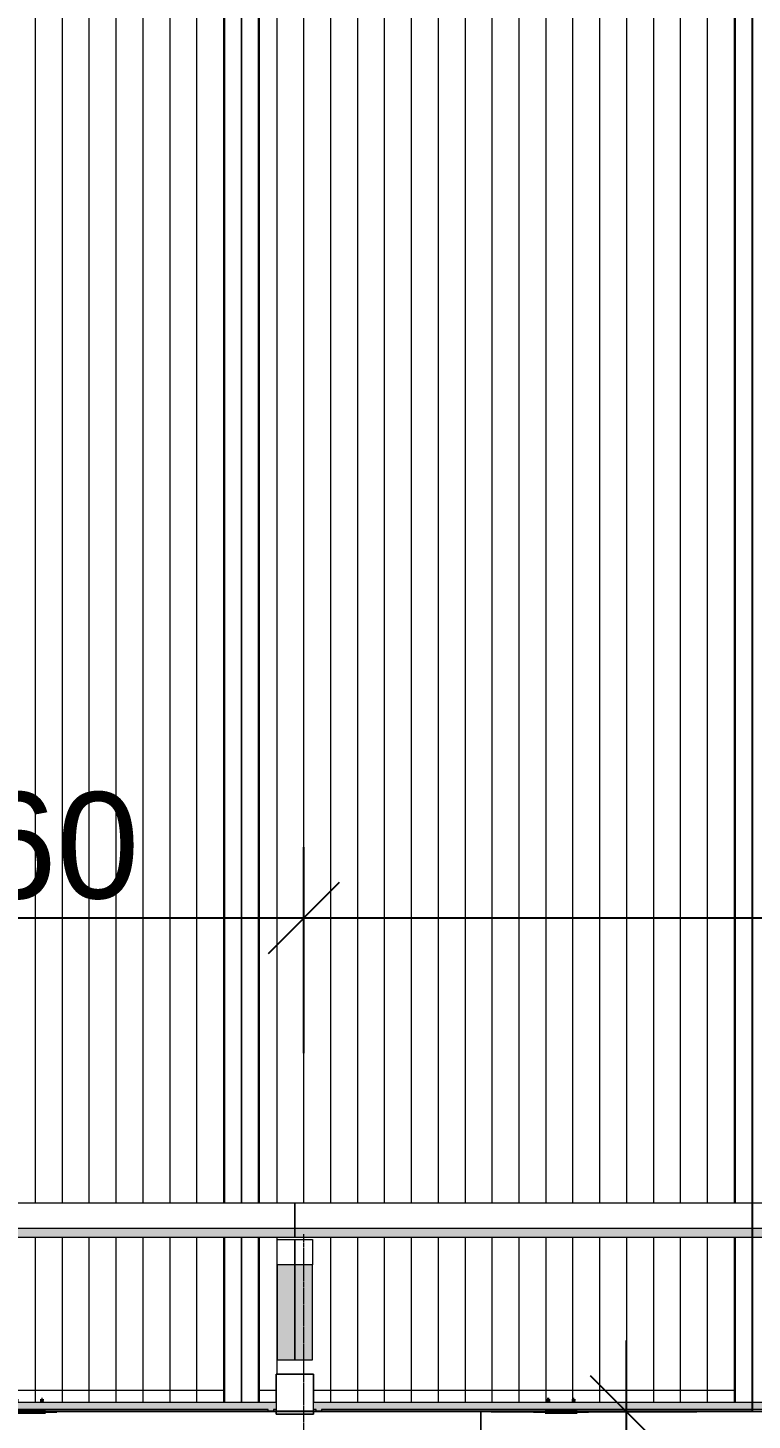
# Model space of a CAD drawing. Header units: millimetres. Extents: x -153298 to 620751, y -313239 to 250031.
# Drawn here: x 99489 to 101533, y -290922 to -286992 of the extents above; entities that cross this region are included whole.
import ezdxf

# ---------------------------------------------------------------- set-up
doc = ezdxf.new("R2010")
doc.units = ezdxf.units.MM
doc.linetypes.add('DPA_Hidden 50', pattern=[3, 2, -1])
doc.layers.get('DEFPOINTS').update_dxf_attribs({"color": 250})
for name, color, linetype, lineweight in [('A-ANNO-DIMS', 1, 'Continuous', 9), ('A-DETL', 1, 'Continuous', 70), ('A-GENM', 1, 'Continuous', 9), ('A-GLAZ-CURT', 2, 'Continuous', 9), ('E-LITE-EQPM', 2, 'Continuous', 35)]:
    doc.layers.add(name, color=color, linetype=linetype, lineweight=lineweight)
doc.styles.add('Arial_2', font='arial.ttf', dxfattribs={"height": 3})
doc.dimstyles.new('DPA-DIM-3_0_T-T', dxfattribs={"dimscale": 304.8, "dimtxt": 306.07782, "dimasz": 0.656168, "dimexe": 0.656168, "dimexo": 0.0625, "dimgap": 0.164042, "dimtad": 1, "dimdec": 0, "dimzin": 0, "dimdsep": 46, "dimtxsty": 'Arial_2', "dimblk1": 'OBLIQUE', "dimblk2": 'OBLIQUE', "dimsah": 1, "dimcen": 0.09, "dimdle": 0.656168, "dimadec": 8, "dimazin": 0, "dimtfac": 1, "dimtdec": 4, "dimtix": 1, "dimtmove": 0, "dimatfit": 3, "dimfxl": 1.312336, "dimfxlon": 1, "dimtvp": 1, "dimtolj": 1, "dimtzin": 0, "dimarcsym": 2})

# ---------------------------------------------------------------- blocks, each defined once
blk = doc.blocks.new('L1-2 RECESSED FLUORESCENT - L1-2  RECESSED FLUORESCENT-12382980-2120-01 ENTRANCE 1 SECTION A')
at = {"layer": 'E-LITE-EQPM', "color": 253, "lineweight": 20}
for p, q in [((-883059.9, 105575), (-883059.9, 105655)), ((-883059.9, 105655), (-882954.9, 105655)), ((-882954.9, 105655), (-883059.9, 105655)), ((-883059.9, 105655), (-883059.9, 105542.3)), ((-882954.9, 105655), (-882954.9, 105575)), ((-882954.9, 105542.3), (-882954.9, 105655)), ((-883059.9, 105542.3), (-883059.9, 105550)), ((-882954.9, 105542.3), (-883059.9, 105542.3)), ((-883059.9, 105542.3), (-882954.9, 105542.3)), ((-883049.9, 105542.3), (-882964.9, 105542.3)), ((-882964.9, 105542.3), (-883049.9, 105542.3)), ((-882954.9, 105550), (-882954.9, 105542.3))]:
    blk.add_line(p, q, dxfattribs=at)
blk = doc.blocks.new('D2 - D2-V260-2120-01 ENTRANCE 1 SECTION A')
at = {"layer": 'E-LITE-EQPM', "color": 253, "lineweight": 20}
for p, q in [((-882294.4, 105577.7), (-882294.4, 105575)), ((-882292.2, 105584), (-882293.6, 105584)), ((-882293.6, 105584), (-882292.2, 105584)), ((-882292.2, 105584), (-882291.7, 105584)), ((-882291.7, 105584), (-882290.1, 105584)), ((-882290.1, 105584), (-882291.7, 105584)), ((-882291.7, 105575), (-882291.7, 105584)), ((-882290.1, 105575), (-882290.1, 105584)), ((-882290.1, 105575), (-882290.1, 105584)), ((-882221, 105584), (-882222.7, 105584)), ((-882222.7, 105584), (-882221, 105584)), ((-882222.7, 105575), (-882222.7, 105584)), ((-882222.7, 105575), (-882222.7, 105584)), ((-882219.1, 105584), (-882221, 105584)), ((-882221, 105584), (-882219.1, 105584)), ((-882221, 105584), (-882221, 105581.1)), ((-882221, 105575), (-882221, 105584)), ((-882220.7, 105584), (-882219.1, 105584)), ((-882219.1, 105584), (-882220.7, 105584)), ((-882220.7, 105584), (-882220.7, 105582.6)), ((-882220.7, 105582.6), (-882220.7, 105584)), ((-882219.1, 105581.1), (-882220.2, 105581.1)), ((-882220.2, 105581.1), (-882220.2, 105577.7)), ((-882220.2, 105577.7), (-882220.2, 105581.1)), ((-882220.2, 105581.1), (-882219.1, 105581.1)), ((-882220.2, 105577.7), (-882220.2, 105577.7)), ((-882219.1, 105584), (-882219.1, 105581.1)), ((-882219.1, 105581.1), (-882219.1, 105584)), ((-882218.4, 105575), (-882218.4, 105577.7)), ((-882301.4, 105550), (-882301.4, 105547)), ((-882301.4, 105550), (-882283.1, 105550)), ((-882233.9, 105550), (-882301.4, 105550)), ((-882301.4, 105547), (-882233.9, 105547)), ((-882211.4, 105547), (-882301.4, 105547)), ((-882294.4, 105550), (-882283.3, 105550)), ((-882218.4, 105550), (-882294.4, 105550)), ((-882292.4, 105550), (-882294.1, 105550)), ((-882294.1, 105550), (-882292.4, 105550)), ((-882293.4, 105550), (-882283.3, 105550)), ((-882219.4, 105550), (-882293.4, 105550)), ((-882290.1, 105550), (-882292.2, 105550)), ((-882292.2, 105550), (-882290.1, 105550)), ((-882291.7, 105550), (-882290.1, 105550)), ((-882290.1, 105550), (-882291.7, 105550)), ((-882291.4, 105547), (-882221.4, 105547)), ((-882221.4, 105547), (-882291.4, 105547)), ((-882290.6, 105549), (-882290.6, 105547)), ((-882290.6, 105547), (-882222.2, 105547)), ((-882222.2, 105547), (-882290.6, 105547)), ((-882286.4, 105550), (-882283.5, 105550)), ((-882226.4, 105550), (-882286.4, 105550)), ((-882285.4, 105550), (-882283.7, 105550)), ((-882233.4, 105550), (-882285.4, 105550)), ((-882283.4, 105550), (-882278.2, 105550)), ((-882283.4, 105547), (-882278.2, 105547)), ((-882278.2, 105547), (-882283.4, 105547)), ((-882282.4, 105547), (-882277.7, 105547)), ((-882277.7, 105547), (-882282.4, 105547)), ((-882280.4, 105547), (-882263.8, 105547)), ((-882263.8, 105547), (-882280.4, 105547)), ((-882280.3, 105547), (-882263.8, 105547)), ((-882263.8, 105547), (-882280.3, 105547)), ((-882278.2, 105547), (-882263.1, 105547)), ((-882263.1, 105547), (-882278.2, 105547)), ((-882277.7, 105550), (-882234.5, 105550)), ((-882277.7, 105547), (-882234.5, 105547)), ((-882234.5, 105547), (-882277.7, 105547)), ((-882277.4, 105547), (-882230.4, 105547)), ((-882230.4, 105547), (-882277.4, 105547)), ((-882262.9, 105547), (-882232.4, 105547)), ((-882232.4, 105547), (-882262.9, 105547)), ((-882262.9, 105547), (-882234.4, 105547)), ((-882234.4, 105547), (-882262.9, 105547)), ((-882262.9, 105547), (-882232.7, 105547)), ((-882232.7, 105547), (-882262.9, 105547)), ((-882211.4, 105550), (-882233.5, 105550)), ((-882233.5, 105547), (-882211.4, 105547)), ((-882232.9, 105550), (-882229.4, 105550)), ((-882227.4, 105550), (-882232.9, 105550)), ((-882232.9, 105547), (-882229.4, 105547)), ((-882229.4, 105547), (-882232.9, 105547)), ((-882229.4, 105550), (-882229.7, 105550)), ((-882229.7, 105550), (-882211.4, 105550)), ((-882229.5, 105550), (-882219.4, 105550)), ((-882229.5, 105550), (-882218.4, 105550)), ((-882229.2, 105550), (-882226.4, 105550)), ((-882229, 105550), (-882227.4, 105550)), ((-882221, 105550), (-882222.7, 105550)), ((-882222.7, 105550), (-882220.6, 105550)), ((-882220.6, 105550), (-882222.7, 105550)), ((-882222.7, 105550), (-882221, 105550)), ((-882222.2, 105547), (-882222.2, 105549)), ((-882221, 105550), (-882218.7, 105550)), ((-882218.7, 105550), (-882221, 105550)), ((-882211.4, 105547), (-882211.4, 105550))]:
    blk.add_line(p, q, dxfattribs=at)
blk = doc.blocks.new('PPL-C-AECM-1-PP19-EE-M3-0001_rvt-1-2120-01 ENTRANCE 1 SECTION A')
at = {"layer": 'E-LITE-EQPM', "color": 253, "lineweight": 20}
for name in ['L1-2 RECESSED FLUORESCENT - L1-2  RECESSED FLUORESCENT-12382980-2120-01 ENTRANCE 1 SECTION A', 'D2 - D2-V260-2120-01 ENTRANCE 1 SECTION A']:
    blk.add_blockref(name, (0, 0), dxfattribs=at)
blk = doc.blocks.new('DPA_CP_Entrance Canopy Lower - Depth 4200-V1-2120-01 ENTRANCE 1 SECTION A')
at = {"layer": 'A-GLAZ-CURT'}
for points in [[(-884507.4, 106041.4), (-883007.4, 106041.4), (-883007.4, 106066.4), (-884507.4, 106066.4)], [(-884457.4, 105695), (-884457.4, 105963.7), (-884507.4, 105963.7), (-884507.4, 105695)], [(-883007.4, 105695), (-883007.4, 105963.8), (-883057.4, 105963.8), (-883057.4, 105695)], [(-883757.2, 105550), (-883059.9, 105550), (-883059.9, 105575), (-884507.4, 105575), (-884507.4, 105550), (-883815.8, 105550)]]:
    blk.add_hatch(color=8, dxfattribs=at).paths.add_polyline_path(points)
at = {"layer": 'A-GLAZ-CURT', "color": 135}
for p, q in [((-883007.4, 106137.3), (-884507.4, 106137.3)), ((-884507.4, 106066.4), (-884507.4, 106137.3)), ((-883007.4, 106137.3), (-883007.4, 106066.4)), ((-884507.4, 105963.7), (-884507.4, 106034.7)), ((-884507.4, 106034.7), (-884457.4, 106034.7)), ((-884457.4, 106034.7), (-884457.4, 105963.7)), ((-883057.4, 105963.8), (-883057.4, 106034.8)), ((-883057.4, 106034.8), (-883007.4, 106034.8)), ((-883007.4, 106034.8), (-883007.4, 105963.8))]:
    blk.add_line(p, q, dxfattribs=at)
at = {"layer": 'A-GLAZ-CURT'}
for p, q in [((-883007.4, 106066.4), (-884507.4, 106066.4)), ((-884507.4, 106066.4), (-884507.4, 106041.4)), ((-883007.4, 106041.4), (-883007.4, 106066.4)), ((-884507.4, 106041.4), (-883007.4, 106041.4)), ((-884507.4, 105963.7), (-884507.4, 105695)), ((-884457.4, 105963.7), (-884507.4, 105963.7)), ((-884457.4, 105695), (-884457.4, 105963.7)), ((-883057.4, 105963.8), (-883057.4, 105695)), ((-883007.4, 105963.8), (-883057.4, 105963.8)), ((-883007.4, 105695), (-883007.4, 105963.8)), ((-884507.4, 105695), (-884457.4, 105695)), ((-883057.4, 105695), (-883007.4, 105695)), ((-883059.9, 105575), (-884507.4, 105575)), ((-884507.4, 105575), (-884507.4, 105550)), ((-884507.4, 105550), (-883059.9, 105550))]:
    blk.add_line(p, q, dxfattribs=at)
blk = doc.blocks.new('DPA_CP_Entrance Canopy Lower - Depth 4200-V2-2120-01 ENTRANCE 1 SECTION A')
at = {"layer": 'A-GLAZ-CURT'}
for points in [[(-883007.4, 106041.4), (-881507.4, 106041.4), (-881507.4, 106066.4), (-883007.4, 106066.4)], [(-882957.4, 105695), (-882957.4, 105963.7), (-883007.4, 105963.7), (-883007.4, 105695)], [(-881507.4, 105695), (-881507.4, 105963.8), (-881557.4, 105963.8), (-881557.4, 105695)], [(-882954.9, 105550), (-881559.9, 105550), (-881559.9, 105575), (-882954.9, 105575)]]:
    blk.add_hatch(color=8, dxfattribs=at).paths.add_polyline_path(points)
at = {"layer": 'A-GLAZ-CURT', "color": 135}
for p, q in [((-881507.4, 106137.3), (-883007.4, 106137.3)), ((-883007.4, 106066.4), (-883007.4, 106137.3)), ((-881507.4, 106137.3), (-881507.4, 106066.4)), ((-883007.4, 105963.7), (-883007.4, 106034.7)), ((-883007.4, 106034.7), (-882957.4, 106034.7)), ((-882957.4, 106034.7), (-882957.4, 105963.7)), ((-881557.4, 105963.8), (-881557.4, 106034.8)), ((-881557.4, 106034.8), (-881507.4, 106034.8)), ((-881507.4, 106034.8), (-881507.4, 105963.8))]:
    blk.add_line(p, q, dxfattribs=at)
at = {"layer": 'A-GLAZ-CURT'}
for p, q in [((-881507.4, 106066.4), (-883007.4, 106066.4)), ((-883007.4, 106066.4), (-883007.4, 106041.4)), ((-881507.4, 106041.4), (-881507.4, 106066.4)), ((-883007.4, 106041.4), (-881507.4, 106041.4)), ((-883007.4, 105963.7), (-883007.4, 105695)), ((-882957.4, 105963.7), (-883007.4, 105963.7)), ((-882957.4, 105695), (-882957.4, 105963.7)), ((-881557.4, 105963.8), (-881557.4, 105695)), ((-881507.4, 105963.8), (-881557.4, 105963.8)), ((-881507.4, 105695), (-881507.4, 105963.8)), ((-883007.4, 105695), (-882957.4, 105695)), ((-881557.4, 105695), (-881507.4, 105695)), ((-881559.9, 105575), (-882954.9, 105575)), ((-882954.9, 105550), (-881559.9, 105550))]:
    blk.add_line(p, q, dxfattribs=at)
blk = doc.blocks.new('DPA_CP_Entrance Louver Grill Vertical Z - Louver Grill Vertical Z-18397728-2120-01 ENTRANCE 1 SECTION A')
at = {"layer": 'A-GLAZ-CURT', "color": 135}
for p, q in [((-883157.9, 113945.1), (-883157.9, 106137.3)), ((-883157.9, 113945.1), (-883157.9, 106137.3)), ((-883157.9, 106137.3), (-883157.9, 113945.1)), ((-883157.9, 106137.3), (-883157.9, 113945.1)), ((-883109.9, 106137.3), (-883109.9, 113945.1)), ((-883109.9, 106137.3), (-883109.9, 113945.1)), ((-883107.9, 106137.3), (-883107.9, 113945.1)), ((-883107.9, 113945.1), (-883107.9, 106137.3)), ((-881767.4, 106137.3), (-881767.4, 113945.1)), ((-881767.4, 113945.1), (-881767.4, 106137.3)), ((-881765.4, 113945.1), (-881765.4, 106137.3)), ((-881765.4, 113945.1), (-881765.4, 106137.3)), ((-881717.4, 106137.3), (-881717.4, 113945.1)), ((-881717.4, 113945.1), (-881717.4, 106137.3)), ((-881717.4, 113945.1), (-881717.4, 106137.3)), ((-881717.4, 113945.1), (-881717.4, 106137.3)), ((-883107.9, 106137.3), (-883107.9, 113895.1)), ((-883107.9, 113895.1), (-883107.9, 106137.3)), ((-881767.4, 113895.1), (-881767.4, 106137.3)), ((-881767.4, 113895.1), (-881767.4, 106137.3)), ((-883157.9, 106041.4), (-883157.9, 105575)), ((-883157.9, 106041.4), (-883157.9, 105575)), ((-883157.9, 105575), (-883157.9, 106041.4)), ((-883157.9, 105575), (-883157.9, 106041.4)), ((-883109.9, 105575), (-883109.9, 106041.4)), ((-883109.9, 105575), (-883109.9, 106041.4)), ((-883107.9, 105610), (-883107.9, 106041.4)), ((-883107.9, 106041.4), (-883107.9, 105610)), ((-883107.9, 105575), (-883107.9, 106041.4)), ((-883107.9, 106041.4), (-883107.9, 105575)), ((-881767.4, 106041.4), (-881767.4, 105610)), ((-881767.4, 106041.4), (-881767.4, 105610)), ((-881767.4, 105575), (-881767.4, 106041.4)), ((-881767.4, 106041.4), (-881767.4, 105575)), ((-881765.4, 106041.4), (-881765.4, 105575)), ((-881765.4, 106041.4), (-881765.4, 105575)), ((-881717.4, 105575), (-881717.4, 106041.4)), ((-881717.4, 106041.4), (-881717.4, 105575)), ((-881717.4, 106041.4), (-881717.4, 105575)), ((-881717.4, 106041.4), (-881717.4, 105575)), ((-883157.9, 105575), (-883157.9, 105610)), ((-883157.9, 105610), (-883157.9, 105575)), ((-883107.9, 105610), (-883059.9, 105610)), ((-883107.9, 105610), (-883059.9, 105610)), ((-882954.9, 105610), (-881767.4, 105610)), ((-882954.9, 105610), (-881767.4, 105610)), ((-881717.4, 105575), (-881717.4, 105610)), ((-881717.4, 105610), (-881717.4, 105575)), ((-883107.9, 105550), (-883157.9, 105550)), ((-883157.9, 105550), (-883107.9, 105550)), ((-883109.9, 105550), (-883157.9, 105550)), ((-883157.9, 105550), (-883107.9, 105550)), ((-883059.9, 105550), (-883157.9, 105550)), ((-883157.9, 105550), (-883059.9, 105550)), ((-883107.9, 105550), (-883109.9, 105550)), ((-882282.4, 105550), (-882954.9, 105550)), ((-882954.9, 105550), (-882282.4, 105550)), ((-881717.4, 105550), (-882230.4, 105550)), ((-882230.4, 105550), (-881717.4, 105550)), ((-881717.4, 105550), (-881767.4, 105550)), ((-881767.4, 105550), (-881717.4, 105550)), ((-881767.4, 105550), (-881717.4, 105550)), ((-881765.4, 105550), (-881767.4, 105550)), ((-881717.4, 105550), (-881765.4, 105550))]:
    blk.add_line(p, q, dxfattribs=at)
blk = doc.blocks.new('DPA_CP_Entrance Louver Grill Vertical Z - Louver Grill Vertical Z-V10-2120-01 ENTRANCE 1 SECTION A')
at = {"layer": 'A-GLAZ-CURT', "color": 135}
for p, q in [((-883207.9, 106137.3), (-883207.9, 113945.1)), ((-883207.9, 113945.1), (-883207.9, 106137.3)), ((-883205.9, 113945.1), (-883205.9, 106137.3)), ((-883205.9, 113945.1), (-883205.9, 106137.3)), ((-883157.9, 106137.3), (-883157.9, 113945.1)), ((-883157.9, 113945.1), (-883157.9, 106137.3)), ((-883157.9, 113945.1), (-883157.9, 106137.3)), ((-883157.9, 113945.1), (-883157.9, 106137.3)), ((-883207.9, 113895.1), (-883207.9, 106137.3)), ((-883207.9, 113895.1), (-883207.9, 106137.3)), ((-883207.9, 106041.4), (-883207.9, 105610)), ((-883207.9, 106041.4), (-883207.9, 105610)), ((-883207.9, 105575), (-883207.9, 106041.4)), ((-883207.9, 106041.4), (-883207.9, 105575)), ((-883205.9, 106041.4), (-883205.9, 105575)), ((-883205.9, 106041.4), (-883205.9, 105575)), ((-883157.9, 105575), (-883157.9, 106041.4)), ((-883157.9, 106041.4), (-883157.9, 105575)), ((-883157.9, 106041.4), (-883157.9, 105575)), ((-883157.9, 106041.4), (-883157.9, 105575)), ((-884548.5, 105610), (-883207.9, 105610)), ((-884548.5, 105610), (-883207.9, 105610)), ((-883157.9, 105575), (-883157.9, 105610)), ((-883157.9, 105610), (-883157.9, 105575)), ((-883157.9, 105550), (-883730.4, 105550)), ((-883730.4, 105550), (-883157.9, 105550)), ((-883157.9, 105550), (-883207.9, 105550)), ((-883207.9, 105550), (-883157.9, 105550)), ((-883207.9, 105550), (-883157.9, 105550)), ((-883205.9, 105550), (-883207.9, 105550)), ((-883157.9, 105550), (-883205.9, 105550))]:
    blk.add_line(p, q, dxfattribs=at)
blk = doc.blocks.new('GM_Louver Grill Vertical Z - Z Profile-18364008-2120-01 ENTRANCE 1 SECTION A')
at = {"layer": 'A-GENM'}
for p, q in [((-882982, 106137.3), (-882982, 113945.1)), ((-882982, 106034.7), (-882982, 106041.4)), ((-882982, 105655), (-882982, 105695))]:
    blk.add_line(p, q, dxfattribs=at)
blk = doc.blocks.new('GM_Louver Grill Vertical Z - Z Profile-V55-2120-01 ENTRANCE 1 SECTION A')
at = {"layer": 'A-GENM'}
for p, q in [((-882906.1, 106137.3), (-882906.1, 113945.1)), ((-882906.1, 105575), (-882906.1, 106041.4))]:
    blk.add_line(p, q, dxfattribs=at)
blk = doc.blocks.new('GM_Louver Grill Vertical Z - Z Profile-V56-2120-01 ENTRANCE 1 SECTION A')
at = {"layer": 'A-GENM'}
for p, q in [((-883057.9, 106137.3), (-883057.9, 113945.1)), ((-883057.9, 105655), (-883057.9, 106041.4))]:
    blk.add_line(p, q, dxfattribs=at)
blk = doc.blocks.new('DPA_CP_Metal Ceiling Luminaire - Linear Luminaire Entrance-12679429-2120-01 ENTRANCE 1 SECTION A')
at = {"layer": 'A-GLAZ-CURT'}
h = blk.add_hatch(color=8, dxfattribs=at)
h.paths.add_polyline_path([(-869559.9, 105550), (-869559.9, 105555), (-869567.4, 105555), (-869567.4, 105550)])
h.paths.add_polyline_path([(-869447.4, 105550), (-869447.4, 105555), (-869454.9, 105555), (-869454.9, 105550)])
for p, q in [((-869559.9, 105555), (-869567.4, 105555)), ((-869567.4, 105555), (-869567.4, 105550)), ((-869567.4, 105550), (-869559.9, 105550)), ((-869447.4, 105555), (-869454.9, 105555)), ((-869454.9, 105550), (-869447.4, 105550)), ((-869447.4, 105550), (-869447.4, 105555))]:
    blk.add_line(p, q, dxfattribs=at)
blk = doc.blocks.new('DPA_CP_Metal Ceiling Panel - Vertical Panel Entrance-12692899-2120-01 ENTRANCE 1 SECTION A')
at = {"layer": 'A-GLAZ-CURT'}
for p, q in [((-869567.4, 105550), (-869559.9, 105550)), ((-869559.9, 105550), (-869567.4, 105550)), ((-869454.9, 105550), (-869447.4, 105550)), ((-869447.4, 105550), (-869454.9, 105550))]:
    blk.add_line(p, q, dxfattribs=at)
blk = doc.blocks.new('System Panel - DPA-AR_Metal Ceiling Rectangular Panel-16091489-2120-01 ENTRANCE 1 SECTION A')
at = {"layer": 'A-GLAZ-CURT'}
blk.add_hatch(color=8, dxfattribs=at).paths.add_polyline_path([(-881823.4, 105550), (-881582.4, 105550), (-881582.4, 105555), (-882932.4, 105555), (-882932.4, 105550), (-882057.8, 105550)])
for p, q in [((-881582.4, 105555), (-882932.4, 105555)), ((-882932.4, 105555), (-882932.4, 105550)), ((-882932.4, 105550), (-881582.4, 105550)), ((-881582.4, 105550), (-881582.4, 105555))]:
    blk.add_line(p, q, dxfattribs=at)
blk = doc.blocks.new('D1 - D1-V197-2120-01 ENTRANCE 1 SECTION A')
at = {"layer": 'E-LITE-EQPM', "color": 215}
for p, q in [((-883796.7, 105577.7), (-883796.7, 105575)), ((-883796, 105584), (-883792.1, 105584)), ((-883796, 105581.1), (-883796, 105584)), ((-883794.7, 105581.1), (-883796, 105581.1)), ((-883792.1, 105584), (-883795.9, 105584)), ((-883795.9, 105584), (-883793.9, 105584)), ((-883795.9, 105584), (-883795.9, 105581.1)), ((-883795.9, 105581.1), (-883794.7, 105581.1)), ((-883794.9, 105577.7), (-883794.9, 105581.1)), ((-883794.7, 105577.7), (-883794.9, 105577.7)), ((-883794.7, 105581.1), (-883794.7, 105577.7)), ((-883790.1, 105584), (-883794.2, 105584)), ((-883794.2, 105577.4), (-883794.2, 105576.2)), ((-883793.9, 105584), (-883790.1, 105584)), ((-883793.9, 105575), (-883793.9, 105584)), ((-883790.1, 105575), (-883790.1, 105584)), ((-883790.1, 105575), (-883790.1, 105584)), ((-883721, 105584), (-883722.7, 105584)), ((-883722.7, 105584), (-883721, 105584)), ((-883722.7, 105575), (-883722.7, 105584)), ((-883722.7, 105575), (-883722.7, 105584)), ((-883719.1, 105584), (-883721, 105584)), ((-883721, 105584), (-883719.1, 105584)), ((-883721, 105584), (-883721, 105581.1)), ((-883721, 105575), (-883721, 105584)), ((-883720.7, 105584), (-883719.1, 105584)), ((-883719.1, 105584), (-883720.7, 105584)), ((-883720.7, 105584), (-883720.7, 105582.6)), ((-883720.7, 105582.6), (-883720.7, 105584)), ((-883719.1, 105581.1), (-883720.2, 105581.1)), ((-883720.2, 105581.1), (-883720.2, 105577.7)), ((-883720.2, 105577.7), (-883720.2, 105581.1)), ((-883720.2, 105581.1), (-883719.1, 105581.1)), ((-883720.2, 105577.7), (-883720.2, 105577.7)), ((-883719.1, 105584), (-883719.1, 105581.1)), ((-883719.1, 105581.1), (-883719.1, 105584)), ((-883718.4, 105575), (-883718.4, 105577.7)), ((-883833.9, 105550), (-883782.4, 105550)), ((-883801.4, 105550), (-883801.4, 105547)), ((-883801.4, 105550), (-883783.1, 105550)), ((-883757.2, 105550), (-883801.4, 105550)), ((-883801.4, 105547), (-883757.2, 105547)), ((-883711.4, 105547), (-883801.4, 105547)), ((-883796.4, 105550), (-883794.2, 105550)), ((-883793.9, 105550), (-883796.3, 105550)), ((-883794.4, 105550), (-883783.3, 105550)), ((-883757.2, 105550), (-883794.4, 105550)), ((-883794.2, 105550), (-883790.1, 105550)), ((-883790.1, 105550), (-883793.9, 105550)), ((-883793.4, 105550), (-883783.3, 105550)), ((-883757.2, 105550), (-883793.4, 105550)), ((-883790.1, 105550), (-883792.2, 105550)), ((-883792.2, 105550), (-883790.1, 105550)), ((-883784.2, 105550), (-883792.1, 105550)), ((-883792.1, 105550), (-883718.4, 105550)), ((-883791.4, 105547), (-883757.2, 105547)), ((-883757.2, 105547), (-883791.4, 105547)), ((-883790.6, 105549), (-883790.6, 105547)), ((-883790.6, 105547), (-883757.2, 105547)), ((-883757.2, 105547), (-883790.6, 105547)), ((-883786.4, 105550), (-883783.5, 105550)), ((-883726.4, 105550), (-883786.4, 105550)), ((-883785.4, 105550), (-883783.7, 105550)), ((-883727.4, 105550), (-883785.4, 105550)), ((-883783.4, 105550), (-883729.4, 105550)), ((-883783.4, 105547), (-883729.4, 105547)), ((-883729.4, 105547), (-883783.4, 105547)), ((-883782.4, 105547), (-883730.4, 105547)), ((-883730.4, 105547), (-883782.4, 105547)), ((-883780.4, 105547), (-883732.4, 105547)), ((-883732.4, 105547), (-883780.4, 105547)), ((-883780.3, 105547), (-883732.4, 105547)), ((-883732.4, 105547), (-883780.3, 105547)), ((-883778.3, 105547), (-883734.4, 105547)), ((-883734.4, 105547), (-883778.3, 105547)), ((-883719.4, 105550), (-883756.4, 105550)), ((-883718.4, 105550), (-883756.4, 105550)), ((-883711.4, 105550), (-883756.4, 105550)), ((-883756.4, 105547), (-883722.2, 105547)), ((-883722.2, 105547), (-883756.4, 105547)), ((-883756.4, 105547), (-883721.4, 105547)), ((-883721.4, 105547), (-883756.4, 105547)), ((-883756.4, 105547), (-883711.4, 105547)), ((-883730.4, 105550), (-883678.9, 105550)), ((-883718.4, 105550), (-883729.8, 105550)), ((-883729.4, 105550), (-883729.7, 105550)), ((-883729.7, 105550), (-883711.4, 105550)), ((-883729.5, 105550), (-883719.4, 105550)), ((-883729.5, 105550), (-883718.4, 105550)), ((-883729.2, 105550), (-883726.4, 105550)), ((-883729, 105550), (-883727.4, 105550)), ((-883721, 105550), (-883722.7, 105550)), ((-883722.7, 105550), (-883720.6, 105550)), ((-883720.6, 105550), (-883722.7, 105550)), ((-883722.7, 105550), (-883721, 105550)), ((-883722.2, 105547), (-883722.2, 105549)), ((-883721, 105550), (-883718.7, 105550)), ((-883718.7, 105550), (-883721, 105550)), ((-883711.4, 105547), (-883711.4, 105550))]:
    blk.add_line(p, q, dxfattribs=at)
blk = doc.blocks.new('D1 - D1-V198-2120-01 ENTRANCE 1 SECTION A')
at = {"layer": 'E-LITE-EQPM', "color": 215}
for p, q in [((-882296.7, 105577.7), (-882296.7, 105575)), ((-882296, 105584), (-882292.2, 105584)), ((-882296, 105581.1), (-882296, 105584)), ((-882294.7, 105581.1), (-882296, 105581.1)), ((-882292.2, 105584), (-882295.9, 105584)), ((-882295.9, 105584), (-882293.9, 105584)), ((-882295.9, 105584), (-882295.9, 105581.1)), ((-882295.9, 105581.1), (-882294.7, 105581.1)), ((-882294.9, 105577.7), (-882294.9, 105581.1)), ((-882294.7, 105577.7), (-882294.9, 105577.7)), ((-882294.7, 105581.1), (-882294.7, 105577.7)), ((-882290.1, 105584), (-882294.2, 105584)), ((-882294.2, 105577.4), (-882294.2, 105576.2)), ((-882293.9, 105584), (-882290.1, 105584)), ((-882293.9, 105575), (-882293.9, 105584)), ((-882290.1, 105575), (-882290.1, 105584)), ((-882290.1, 105575), (-882290.1, 105584)), ((-882221, 105584), (-882222.7, 105584)), ((-882222.7, 105584), (-882221, 105584)), ((-882222.7, 105575), (-882222.7, 105584)), ((-882222.7, 105575), (-882222.7, 105584)), ((-882219.1, 105584), (-882221, 105584)), ((-882221, 105584), (-882219.1, 105584)), ((-882221, 105584), (-882221, 105581.1)), ((-882221, 105575), (-882221, 105584)), ((-882220.7, 105584), (-882219.1, 105584)), ((-882219.1, 105584), (-882220.7, 105584)), ((-882220.7, 105584), (-882220.7, 105582.6)), ((-882220.7, 105582.6), (-882220.7, 105584)), ((-882219.1, 105581.1), (-882220.2, 105581.1)), ((-882220.2, 105581.1), (-882220.2, 105577.7)), ((-882220.2, 105577.7), (-882220.2, 105581.1)), ((-882220.2, 105581.1), (-882219.1, 105581.1)), ((-882220.2, 105577.7), (-882220.2, 105577.7)), ((-882219.1, 105584), (-882219.1, 105581.1)), ((-882219.1, 105581.1), (-882219.1, 105584)), ((-882218.4, 105575), (-882218.4, 105577.7)), ((-882333.9, 105550), (-882282.4, 105550)), ((-882301.4, 105550), (-882301.4, 105547)), ((-882301.4, 105550), (-882283.1, 105550)), ((-882233.9, 105550), (-882301.4, 105550)), ((-882301.4, 105547), (-882233.9, 105547)), ((-882233.9, 105547), (-882301.4, 105547)), ((-882296.4, 105550), (-882294.2, 105550)), ((-882293.9, 105550), (-882296.3, 105550)), ((-882294.4, 105550), (-882283.3, 105550)), ((-882218.4, 105550), (-882294.4, 105550)), ((-882294.2, 105550), (-882290.1, 105550)), ((-882290.1, 105550), (-882293.9, 105550)), ((-882293.4, 105550), (-882283.3, 105550)), ((-882219.4, 105550), (-882293.4, 105550)), ((-882290.1, 105550), (-882292.2, 105550)), ((-882292.2, 105550), (-882290.1, 105550)), ((-882284.2, 105550), (-882292.1, 105550)), ((-882292.1, 105550), (-882218.4, 105550)), ((-882291.4, 105547), (-882221.4, 105547)), ((-882221.4, 105547), (-882291.4, 105547)), ((-882290.6, 105549), (-882290.6, 105547)), ((-882290.6, 105547), (-882222.2, 105547)), ((-882222.2, 105547), (-882290.6, 105547)), ((-882286.4, 105550), (-882283.5, 105550)), ((-882226.4, 105550), (-882286.4, 105550)), ((-882285.4, 105550), (-882283.7, 105550)), ((-882233.4, 105550), (-882285.4, 105550)), ((-882283.4, 105550), (-882278.2, 105550)), ((-882283.4, 105547), (-882278.2, 105547)), ((-882278.2, 105547), (-882283.4, 105547)), ((-882282.4, 105547), (-882277.7, 105547)), ((-882277.7, 105547), (-882282.4, 105547)), ((-882280.4, 105547), (-882263.8, 105547)), ((-882263.8, 105547), (-882280.4, 105547)), ((-882280.3, 105547), (-882263.8, 105547)), ((-882263.8, 105547), (-882280.3, 105547)), ((-882278.2, 105547), (-882263.1, 105547)), ((-882263.1, 105547), (-882278.2, 105547)), ((-882277.7, 105550), (-882264.7, 105550)), ((-882277.7, 105547), (-882234.5, 105547)), ((-882234.5, 105547), (-882277.7, 105547)), ((-882277.4, 105547), (-882230.4, 105547)), ((-882230.4, 105547), (-882277.4, 105547)), ((-882262.9, 105547), (-882234.4, 105547)), ((-882234.4, 105547), (-882262.9, 105547)), ((-882262.9, 105547), (-882232.7, 105547)), ((-882232.7, 105547), (-882262.9, 105547)), ((-882262.9, 105547), (-882232.4, 105547)), ((-882232.4, 105547), (-882262.9, 105547)), ((-882248, 105550), (-882235.1, 105550)), ((-882211.4, 105550), (-882233.5, 105550)), ((-882233.5, 105547), (-882211.4, 105547)), ((-882211.4, 105547), (-882233.5, 105547)), ((-882227.4, 105550), (-882232.9, 105550)), ((-882232.9, 105550), (-882229.4, 105550)), ((-882232.9, 105547), (-882229.4, 105547)), ((-882229.4, 105547), (-882232.9, 105547)), ((-882230.4, 105550), (-882178.9, 105550)), ((-882218.4, 105550), (-882229.8, 105550)), ((-882229.7, 105550), (-882211.4, 105550)), ((-882229.5, 105550), (-882219.4, 105550)), ((-882229.5, 105550), (-882218.4, 105550)), ((-882229.2, 105550), (-882226.4, 105550)), ((-882229, 105550), (-882227.4, 105550)), ((-882221, 105550), (-882222.7, 105550)), ((-882222.7, 105550), (-882220.6, 105550)), ((-882220.6, 105550), (-882222.7, 105550)), ((-882222.7, 105550), (-882221, 105550)), ((-882222.2, 105547), (-882222.2, 105549)), ((-882221, 105550), (-882218.7, 105550)), ((-882218.7, 105550), (-882221, 105550)), ((-882211.4, 105547), (-882211.4, 105550))]:
    blk.add_line(p, q, dxfattribs=at)
blk = doc.blocks.new('System Panel - Facade_Solid Panel 100mm-18344665-2120-01 ENTRANCE 1 SECTION A')
at = {"layer": 'A-GLAZ-CURT', "color": 135}
for p, q in [((-883782.4, 105550), (-883982.4, 105550)), ((-883982.4, 105550), (-883982.4, 102943.1)), ((-883982.4, 102943.1), (-883982.4, 105550)), ((-883982.4, 105550), (-883782.4, 105550)), ((-883059.9, 105550), (-883730.4, 105550)), ((-883730.4, 105550), (-883059.9, 105550)), ((-882482.4, 105550), (-882954.9, 105550)), ((-882954.9, 105550), (-882482.4, 105550)), ((-882482.4, 103450), (-882482.4, 105550)), ((-882482.4, 105550), (-882482.4, 103450)), ((-882482.4, 103257.4), (-882482.4, 103412)), ((-882482.4, 103412), (-882482.4, 103257.4)), ((-882482.4, 102850), (-882482.4, 103177.4)), ((-882482.4, 103177.4), (-882482.4, 102850)), ((-883982.4, 102900.5), (-883982.4, 102693.1)), ((-883982.4, 102693.1), (-883982.4, 102900.5)), ((-883425.5, 102550), (-882833.7, 102850)), ((-882833.7, 102850), (-883425.5, 102550)), ((-882833.7, 102850), (-882772.4, 102850)), ((-882772.4, 102850), (-882833.7, 102850)), ((-882722.4, 102850), (-882482.4, 102850)), ((-882482.4, 102850), (-882722.4, 102850)), ((-883982.4, 102650.5), (-883982.4, 102550)), ((-883982.4, 102550), (-883982.4, 102650.5)), ((-883982.4, 102550), (-883477.4, 102550)), ((-883477.4, 102550), (-883982.4, 102550)), ((-883427.4, 102550), (-883425.5, 102550)), ((-883425.5, 102550), (-883427.4, 102550))]:
    blk.add_line(p, q, dxfattribs=at)
blk = doc.blocks.new('System Panel - Facade_Solid Panel 100mm-18344666-2120-01 ENTRANCE 1 SECTION A')
at = {"layer": 'A-GLAZ-CURT', "color": 135}
for p, q in [((-882282.4, 105550), (-882482.4, 105550)), ((-882482.4, 105550), (-882482.4, 103450)), ((-882482.4, 103450), (-882482.4, 105550)), ((-882482.4, 105550), (-882282.4, 105550)), ((-881559.9, 105550), (-882230.4, 105550)), ((-882230.4, 105550), (-881559.9, 105550)), ((-880982.4, 105550), (-881454.9, 105550)), ((-881454.9, 105550), (-880982.4, 105550)), ((-880982.4, 102850), (-880982.4, 105550)), ((-880982.4, 105550), (-880982.4, 102850)), ((-882482.4, 103412), (-882482.4, 103257.4)), ((-882482.4, 103257.4), (-882482.4, 103412)), ((-882482.4, 103177.4), (-882482.4, 102850)), ((-882482.4, 102850), (-882482.4, 103177.4)), ((-882482.4, 102850), (-880982.4, 102850)), ((-880982.4, 102850), (-882482.4, 102850))]:
    blk.add_line(p, q, dxfattribs=at)
blk = doc.blocks.new('_Oblique')
at = {"color": 0, "linetype": 'ByBlock', "lineweight": -2}
blk.add_line((-0.5, -0.5), (0.5, 0.5), dxfattribs=at)
blk = doc.blocks.new('*D3742')
at = {"layer": 'A-ANNO-DIMS', "color": 0, "lineweight": -2, "transparency": 16777216}
for p, q in [((100267.9, -289885.6), (100267.9, -289304.6)), ((108544.2, -289885.6), (108544.2, -289304.6)), ((108744.2, -289504.6), (100067.9, -289504.6))]:
    blk.add_line(p, q, dxfattribs=at)
at = {"layer": 'DEFPOINTS', "color": 0, "transparency": 16777216}
for p in [(100267.9, -289504.6), (100267.9, -289904.6), (108544.2, -289904.6)]:
    blk.add_point(p, dxfattribs=at)
at = {"layer": 'A-ANNO-DIMS', "color": 0, "lineweight": -2, "transparency": 16777216, "xscale": 200, "yscale": 200, "zscale": 200, "rotation": 180}
blk.add_blockref('_Oblique', (100267.9, -289504.6), dxfattribs=at)
at = {"layer": 'A-ANNO-DIMS', "color": 0, "lineweight": -2, "transparency": 16777216, "xscale": 200, "yscale": 200, "zscale": 200}
blk.add_blockref('_Oblique', (108544.2, -289504.6), dxfattribs=at)
at = {"layer": 'A-ANNO-DIMS', "color": 0, "transparency": 16777216, "insert": (104406, -289301.5), "char_height": 300, "width": 1107.531, "attachment_point": 5, "style": 'Arial_2'}
blk.add_mtext('\\A1;8276', dxfattribs=at)
blk = doc.blocks.new('*D3743')
at = {"layer": 'A-ANNO-DIMS', "color": 0, "lineweight": -2, "transparency": 16777216}
for p, q in [((98407.9, -289885.6), (98407.9, -289304.6)), ((100267.9, -289885.6), (100267.9, -289304.6)), ((100467.9, -289504.6), (98207.9, -289504.6))]:
    blk.add_line(p, q, dxfattribs=at)
at = {"layer": 'DEFPOINTS', "color": 0, "transparency": 16777216}
for p in [(98407.9, -289504.6), (98407.9, -289904.6), (100267.9, -289904.6)]:
    blk.add_point(p, dxfattribs=at)
at = {"layer": 'A-ANNO-DIMS', "color": 0, "lineweight": -2, "transparency": 16777216, "xscale": 200, "yscale": 200, "zscale": 200, "rotation": 180}
blk.add_blockref('_Oblique', (98407.9, -289504.6), dxfattribs=at)
at = {"layer": 'A-ANNO-DIMS', "color": 0, "lineweight": -2, "transparency": 16777216, "xscale": 200, "yscale": 200, "zscale": 200}
blk.add_blockref('_Oblique', (100267.9, -289504.6), dxfattribs=at)
at = {"layer": 'A-ANNO-DIMS', "color": 0, "transparency": 16777216, "insert": (99337.9, -289301.5), "char_height": 300, "width": 1107.531, "attachment_point": 5, "style": 'Arial_2'}
blk.add_mtext('\\A1;1860', dxfattribs=at)
blk = doc.blocks.new('*D3680')
at = {"layer": 'A-ANNO-DIMS', "color": 0, "lineweight": -2, "transparency": 16777216}
for p, q in [((101177.1, -290696.8), (101177.1, -294096.8)), ((100796.1, -290896.8), (101377.1, -290896.8)), ((101558, -293896.8), (100977.1, -293896.8))]:
    blk.add_line(p, q, dxfattribs=at)
at = {"layer": 'DEFPOINTS', "color": 0, "transparency": 16777216}
for p in [(100777.1, -290896.8), (101177.1, -293896.8), (101577.1, -293896.8)]:
    blk.add_point(p, dxfattribs=at)
at = {"layer": 'A-ANNO-DIMS', "color": 0, "lineweight": -2, "transparency": 16777216, "xscale": 200, "yscale": 200, "zscale": 200}
for p, rotation in [((101177.1, -290896.8), 90), ((101177.1, -293896.8), 270)]:
    blk.add_blockref('_Oblique', p, dxfattribs=dict(at, rotation=rotation))
at = {"layer": 'A-ANNO-DIMS', "color": 0, "transparency": 16777216, "insert": (100973.8, -292396.8), "char_height": 300, "width": 1107.531, "attachment_point": 5, "rotation": 90, "style": 'Arial_2'}
blk.add_mtext('\\A1;3000', dxfattribs=at)

msp = doc.modelspace()

# ---------------------------------------------------------------- linework, layer by layer
at = {"color": 6}
msp.add_lwpolyline([(88568.6559, -282500.0016), (101532.88, -282500.0016), (101532.88, -290896.753), (88568.6559, -290896.753)], close=True, dxfattribs=at)
at = {"layer": 'A-DETL', "color": 9, "linetype": 'DPA_Hidden 50', "lineweight": 9}
msp.add_line((100267.88, -293896.753), (100267.88, -290396.753), dxfattribs=at)

# ---------------------------------------------------------------- block references
at = {"lineweight": 5}
msp.add_blockref('PPL-C-AECM-1-PP19-EE-M3-0001_rvt-1-2120-01 ENTRANCE 1 SECTION A', (983250.2539, -396446.753), dxfattribs=at)
at = {"layer": 'A-GENM'}
for name, p in [('GM_Louver Grill Vertical Z - Z Profile-V55-2120-01 ENTRANCE 1 SECTION A', (982417.0186, -396446.753)), ('GM_Louver Grill Vertical Z - Z Profile-V55-2120-01 ENTRANCE 1 SECTION A', (982492.9336, -396446.753)), ('GM_Louver Grill Vertical Z - Z Profile-V55-2120-01 ENTRANCE 1 SECTION A', (982568.8486, -396446.753)), ('GM_Louver Grill Vertical Z - Z Profile-V55-2120-01 ENTRANCE 1 SECTION A', (982644.7637, -396446.753)), ('GM_Louver Grill Vertical Z - Z Profile-V55-2120-01 ENTRANCE 1 SECTION A', (982720.6787, -396446.753)), ('GM_Louver Grill Vertical Z - Z Profile-V55-2120-01 ENTRANCE 1 SECTION A', (982796.5937, -396446.753)), ('GM_Louver Grill Vertical Z - Z Profile-V55-2120-01 ENTRANCE 1 SECTION A', (982872.5088, -396446.753)), ('GM_Louver Grill Vertical Z - Z Profile-V55-2120-01 ENTRANCE 1 SECTION A', (982948.4238, -396446.753)), ('GM_Louver Grill Vertical Z - Z Profile-V56-2120-01 ENTRANCE 1 SECTION A', (983250.2539, -396446.753)), ('GM_Louver Grill Vertical Z - Z Profile-18364008-2120-01 ENTRANCE 1 SECTION A', (983250.2539, -396446.753)), ('GM_Louver Grill Vertical Z - Z Profile-V55-2120-01 ENTRANCE 1 SECTION A', (983250.2539, -396446.753)), ('GM_Louver Grill Vertical Z - Z Profile-V55-2120-01 ENTRANCE 1 SECTION A', (983326.1689, -396446.753)), ('GM_Louver Grill Vertical Z - Z Profile-V55-2120-01 ENTRANCE 1 SECTION A', (983402.0839, -396446.753)), ('GM_Louver Grill Vertical Z - Z Profile-V55-2120-01 ENTRANCE 1 SECTION A', (983477.999, -396446.753)), ('GM_Louver Grill Vertical Z - Z Profile-V55-2120-01 ENTRANCE 1 SECTION A', (983553.914, -396446.753)), ('GM_Louver Grill Vertical Z - Z Profile-V55-2120-01 ENTRANCE 1 SECTION A', (983629.829, -396446.753)), ('GM_Louver Grill Vertical Z - Z Profile-V55-2120-01 ENTRANCE 1 SECTION A', (983705.7441, -396446.753)), ('GM_Louver Grill Vertical Z - Z Profile-V55-2120-01 ENTRANCE 1 SECTION A', (983781.6591, -396446.753)), ('GM_Louver Grill Vertical Z - Z Profile-V55-2120-01 ENTRANCE 1 SECTION A', (983857.5741, -396446.753)), ('GM_Louver Grill Vertical Z - Z Profile-V55-2120-01 ENTRANCE 1 SECTION A', (983933.4892, -396446.753)), ('GM_Louver Grill Vertical Z - Z Profile-V55-2120-01 ENTRANCE 1 SECTION A', (984009.4042, -396446.753)), ('GM_Louver Grill Vertical Z - Z Profile-V55-2120-01 ENTRANCE 1 SECTION A', (984085.3192, -396446.753)), ('GM_Louver Grill Vertical Z - Z Profile-V55-2120-01 ENTRANCE 1 SECTION A', (984161.2342, -396446.753)), ('GM_Louver Grill Vertical Z - Z Profile-V55-2120-01 ENTRANCE 1 SECTION A', (984237.1493, -396446.753)), ('GM_Louver Grill Vertical Z - Z Profile-V55-2120-01 ENTRANCE 1 SECTION A', (984313.0643, -396446.753)), ('GM_Louver Grill Vertical Z - Z Profile-V55-2120-01 ENTRANCE 1 SECTION A', (984388.9793, -396446.753))]:
    msp.add_blockref(name, p, dxfattribs=at)
at = {"layer": 'A-GLAZ-CURT', "color": 135}
for name, p in [('DPA_CP_Entrance Louver Grill Vertical Z - Louver Grill Vertical Z-V10-2120-01 ENTRANCE 1 SECTION A', (983250.2539, -396446.753)), ('DPA_CP_Entrance Louver Grill Vertical Z - Louver Grill Vertical Z-18397728-2120-01 ENTRANCE 1 SECTION A', (983250.2539, -396446.753)), ('DPA_CP_Entrance Canopy Lower - Depth 4200-V1-2120-01 ENTRANCE 1 SECTION A', (983250.2539, -396446.753)), ('DPA_CP_Entrance Canopy Lower - Depth 4200-V2-2120-01 ENTRANCE 1 SECTION A', (983250.2539, -396446.753)), ('System Panel - DPA-AR_Metal Ceiling Rectangular Panel-16091489-2120-01 ENTRANCE 1 SECTION A', (981750.2539, -396446.753)), ('System Panel - Facade_Solid Panel 100mm-18344665-2120-01 ENTRANCE 1 SECTION A', (983250.2539, -396446.753)), ('System Panel - DPA-AR_Metal Ceiling Rectangular Panel-16091489-2120-01 ENTRANCE 1 SECTION A', (983250.2539, -396446.753)), ('System Panel - Facade_Solid Panel 100mm-18344666-2120-01 ENTRANCE 1 SECTION A', (983250.2539, -396446.753))]:
    msp.add_blockref(name, p, dxfattribs=at)
at = {"layer": 'A-GLAZ-CURT'}
msp.add_blockref('DPA_CP_Metal Ceiling Luminaire - Linear Luminaire Entrance-12679429-2120-01 ENTRANCE 1 SECTION A', (969750.2539, -396446.753), dxfattribs=at)
at = {"layer": 'A-GLAZ-CURT', "color": 10}
msp.add_blockref('DPA_CP_Metal Ceiling Panel - Vertical Panel Entrance-12692899-2120-01 ENTRANCE 1 SECTION A', (969750.2539, -396446.753), dxfattribs=at)
at = {"layer": 'E-LITE-EQPM', "color": 215}
for name in ['D1 - D1-V197-2120-01 ENTRANCE 1 SECTION A', 'D1 - D1-V198-2120-01 ENTRANCE 1 SECTION A']:
    msp.add_blockref(name, (983250.2539, -396446.753), dxfattribs=at)

# ---------------------------------------------------------------- dimensions: what is measured, and where the dimension line sits
at = {"layer": 'A-ANNO-DIMS'}
for base, p1, p2, override, picture, middle in [((98407.88, -289504.6482), (100267.88, -289904.6482), (98407.88, -289904.6482), {"dimpost": '<>', "dimfxl": 1860}, '*D3743', (99337.88, -289301.4763)), ((100267.88, -289504.6482), (108544.1926, -289904.6482), (100267.88, -289904.6482), {"dimpost": '<>', "dimfxl": 8276.312624}, '*D3742', (104406.0363, -289301.4763))]:
    dim = msp.add_linear_dim(base=base, p1=p1, p2=p2, dimstyle='DPA-DIM-3_0_T-T', override=override, dxfattribs=at)
    dim.commit()
    dim.dimension.update_dxf_attribs({"geometry": picture, "text_midpoint": middle})
dim = msp.add_linear_dim(base=(101177.0998, -293896.753), p1=(100777.0998, -290896.753), p2=(101577.0998, -293896.753), angle=90, dimstyle='DPA-DIM-3_0_T-T', override={"dimpost": '<>', "dimfxl": 3104.834939}, dxfattribs=at)
dim.commit()
dim.dimension.update_dxf_attribs({"geometry": '*D3680', "text_midpoint": (100973.8256, -292396.753)})

doc.saveas('drawing.dxf')
